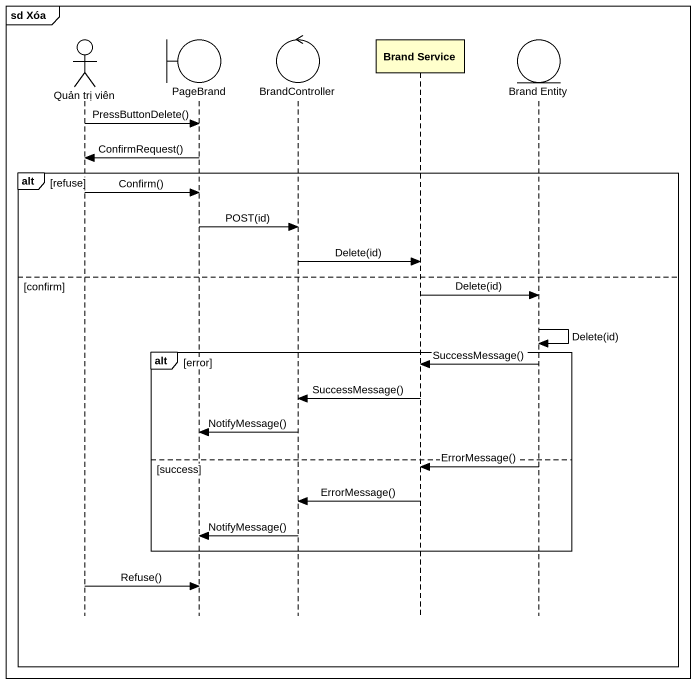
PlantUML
@startuml
mainframe sd Xóa
hide footbox
actor "Quản trị viên" as Quản_trị_viên
boundary PageBrand
control BrandController
participant "Brand Service" as Brand_Service
entity "Brand Entity" as Brand_Entity

Quản_trị_viên -> PageBrand : PressButtonDelete()
PageBrand -> Quản_trị_viên : ConfirmRequest()
alt refuse
  Quản_trị_viên -> PageBrand : Confirm()
  PageBrand -> BrandController : POST(id)
  BrandController -> Brand_Service : Delete(id)
else confirm
  Brand_Service -> Brand_Entity : Delete(id)
  Brand_Entity -> Brand_Entity : Delete(id)
  alt error
    Brand_Entity -> Brand_Service : SuccessMessage()
    Brand_Service -> BrandController : SuccessMessage()
    BrandController -> PageBrand : NotifyMessage()
  else success
    Brand_Entity -> Brand_Service : ErrorMessage()
    Brand_Service -> BrandController : ErrorMessage()
    BrandController -> PageBrand : NotifyMessage()
  end
  Quản_trị_viên -> PageBrand : Refuse()
end
@enduml
